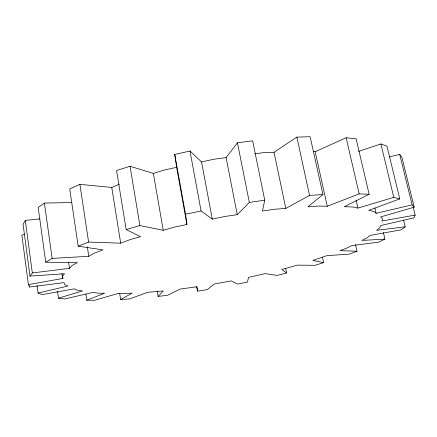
<?xml version="1.0" encoding="UTF-8"?>
<svg xmlns="http://www.w3.org/2000/svg" width="437" height="437" viewBox="0 0 437 437"><rect width="100%" height="100%" fill="white"/><g stroke="black" fill="none" stroke-linecap="round" stroke-linejoin="round"><path stroke-width="0.66" d="M176.63 167.333L164.552 169.955L153.376 173.423L130.029 166.251L116.575 170.517L126.156 229.529L139.906 225.574L163.22 230.294L174.631 227.071L186.927 224.481L176.63 167.333L174.729 154.392L190.002 151.055L201.544 161.919L213.939 159.226L226.115 157.615L237.449 142.784L252.641 140.812L264.751 200.19L262.418 211.022L274.791 209.225L285.793 208.427L309.543 195.415L322.921 194.536L310.133 136.715L296.881 137.131L274.021 152.267L263.129 152.699L254.782 153.808M413.194 207.143L415.15 215.086L413.806 217.872L380.485 225.601L379.797 227.786L376.579 230.337L405.192 226.83L403.58 220.204M39.975 218.882L25.302 220.412L23.079 224.29L29.967 276.102L64.594 273.753L62.311 276.288L62.917 278.44L28.405 284.634L21.85 235.03L24.521 234.554M29.967 276.102L32.327 272.945L25.302 220.412M32.327 272.945L69.461 268.362L71.968 265.581L77.344 262.61L45.732 262.195L38.188 207.52L44.399 203.074L71.914 202.517M157.178 291.047L158.079 296.395L163.389 290.949L147.591 292.32L129.56 298.957L120.634 299.514L119.689 293.522M190.002 151.055L201.08 210.967L212.284 219.134L224.902 216.473L237.253 214.676L249.33 202.397L264.751 200.19M322.921 194.536L307.954 206.816L318.731 206.035L327.264 206.269L359.148 193.87L369.139 194.296L356.117 138.813L346.142 137.759L315.17 151.71L313.203 151.541M405.192 226.83L401.073 229.829L370.199 235.396L367.146 237.815L361.967 240.421L384.959 239.126L383.402 232.533M45.732 262.195L52.145 258.409L88.76 256.3L94.611 253.067L103.001 249.882L78.168 246.168L69.712 188.981L79.895 184.359L111.763 187.446L119.367 184.124M120.634 299.514L132.116 293.2L117.946 293.527L94.654 300.285L86.772 300.214L85.881 294.183M369.139 194.296L344.301 206.734L352.506 206.952L357.947 208.099L393.786 197.366L399.789 198.884L386.974 146.187L380.884 143.959L358.591 151.382M384.959 239.126L378.726 242.136L351.665 245.61L346.716 248.101L340.095 250.62L357.04 251.237L355.538 244.616M78.168 246.168L88.613 242.071L120.694 243.174L129.685 239.766L140.55 236.696L126.156 229.529M86.772 300.214L104.563 293.282L97.741 293.151L92.857 292.446L64.769 298.946L58.449 298.171L57.509 291.452M399.789 198.884L368.746 210.372L373.914 211.459L376.142 213.311L412.118 204.866L414.205 207.171L380.551 216.97L382.654 218.719L381.927 221.029L415.15 215.086M357.04 251.237L349.278 254.121L326.843 255.661L312.832 260.425L323.653 262.664L322.506 257.36M58.449 298.171L82.489 290.949L77.18 290.179L74.219 288.852L42.192 294.604L38.068 293.052L37.079 285.694M323.653 262.664L314.837 265.319L297.493 265.112L281.832 269.449L286.617 273.038L277.14 275.392L265.161 273.622L248.533 277.397L247.418 282.089L237.613 284.083L231.2 280.925L214.228 284.012L207.351 289.589L197.519 291.162L196.677 286.486M389.209 156.97L399.68 154.365L401.92 157.386L414.205 207.171M38.068 293.052L67.904 286.022L64.66 284.569L64.102 282.613L29.629 287.011L28.405 284.634M186.927 224.481L185.523 214.261L201.08 210.967M158.079 296.395L167.633 295.297L180.153 289.065L196.863 286.781L197.519 291.162M399.68 154.365L412.118 204.866M380.884 143.959L393.786 197.366M374.897 208.034L376.142 213.311M346.142 137.759L359.148 193.87M356.111 200.13L357.947 208.099M315.17 151.71L327.264 206.269M296.881 137.131L309.543 195.415M274.021 152.267L285.793 208.427M285.667 268.422L286.617 273.038M237.449 142.784L249.33 202.397M226.115 157.615L237.253 214.676M201.544 161.919L212.284 219.134M174.729 154.392L185.523 214.261M153.376 173.423L163.22 230.294M130.029 166.251L139.906 225.574M111.763 187.446L120.694 243.174M79.895 184.359L88.613 242.071M87.34 246.856L88.76 256.3M68.587 262.309L69.461 268.362M62.54 275.763L62.917 278.44M61.928 273.617L62.311 276.288M44.399 203.074L52.145 258.409M29.448 285.672L29.629 287.011"/></g></svg>
